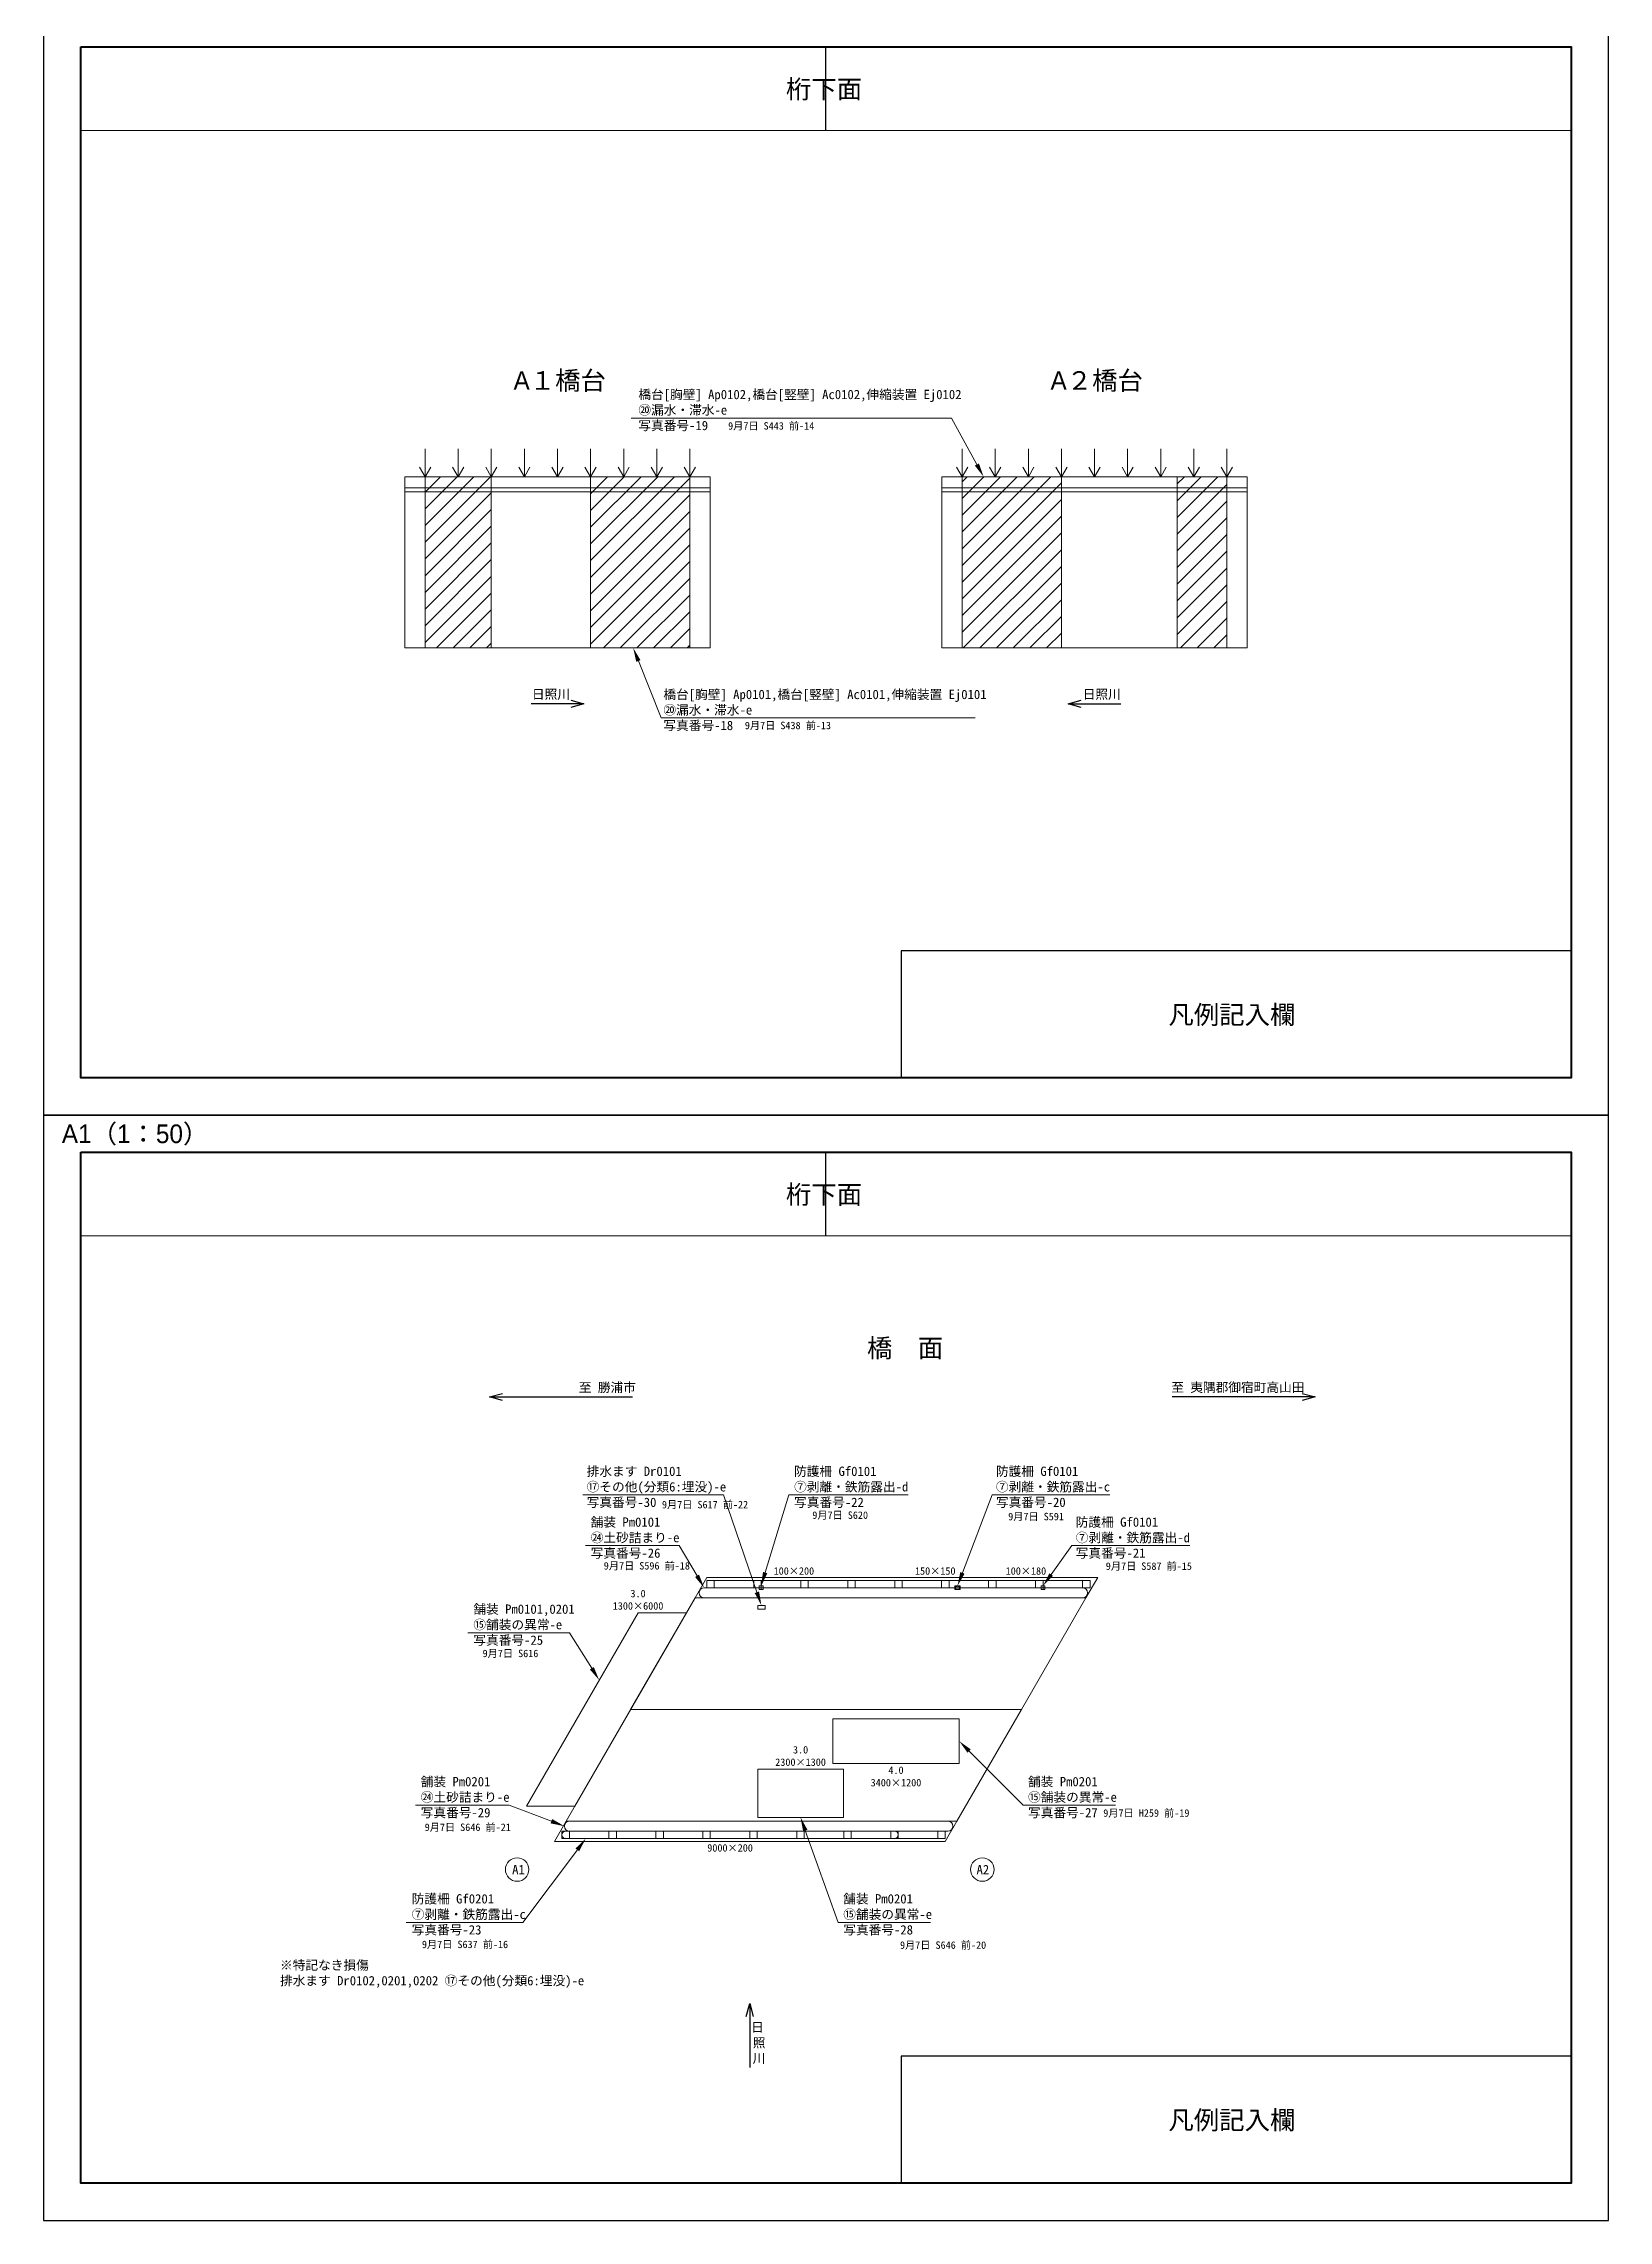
# Model space of a CAD drawing. Header units: millimetres. Extents: x 518650 to 560700, y 150326 to 246223.
# Drawn here: x 518650 to 560700, y 150326 to 208817 of the extents above; entities that cross this region are included whole.
import ezdxf
from ezdxf import colors
from ezdxf.entities.mleader import LeaderData, LeaderLine
from ezdxf.math import Vec2, Vec3

# ---------------------------------------------------------------- set-up
doc = ezdxf.new("R2010")
doc.units = ezdxf.units.MM
doc.linetypes.add('DASHED', pattern=[19.05, 12.7, -6.35])
doc.layers.get('Defpoints').update_dxf_attribs({"color": 4})
for name, color, linetype, lineweight in [('D-DCR-HCH1', 7, 'Continuous', 13), ('D-STR', 1, 'Continuous', 13), ('D-STR-HTXT', 7, 'Continuous', 13), ('D-STR-TXT', 7, 'Continuous', 13), ('D-TTL', 2, 'Continuous', 140), ('枠', 7, 'Continuous', 13)]:
    doc.layers.add(name, color=color, linetype=linetype, lineweight=lineweight)
doc.styles.add('MSゴシック', font='MS Gothic.ttf')
doc.styles.add('MtXpl__', font='MS PGothic.ttf')
doc.styles.get("Standard").update_dxf_attribs({"font": 'arial.ttf'})

# ---------------------------------------------------------------- blocks, each defined once
blk = doc.blocks.new('_Open30')
at = {"color": 0, "linetype": 'ByBlock', "lineweight": -2}
for p, q in [((-1, 0.27), (0, 0)), ((0, 0), (-1, -0.27)), ((0, 0), (-1, 0))]:
    blk.add_line(p, q, dxfattribs=at)

msp = doc.modelspace()

# ---------------------------------------------------------------- hatches: boundary and pattern name
at = {"layer": 'D-DCR-HCH1'}
h = msp.add_hatch(dxfattribs=at)
h.set_pattern_fill('ANSI31', color=256, scale=100)
h.set_pattern_definition([(45, (0.23, 6415.74), (-224.5064, 224.5064), [])])
h.paths.add_polyline_path([(530682, 197176), (528904, 197176), (528904, 192576), (530682, 192576)])
h.paths.add_polyline_path([(536017, 197176), (533349, 197176), (533349, 192576), (536017, 192576)])
h = msp.add_hatch(dxfattribs=at)
h.set_pattern_fill('ANSI31', color=256, scale=100)
h.set_pattern_definition([(45, (150.87, 6332.68), (-224.5064, 224.5064), [])])
h.paths.add_polyline_path([(543334, 192576), (546001, 192576), (546001, 197176), (543334, 197176)])
h.paths.add_polyline_path([(549113, 192576), (550447, 192576), (550447, 197176), (549113, 197176)])

# ---------------------------------------------------------------- linework, layer by layer
at = {"layer": 'D-DCR-HCH1', "color": 0}
msp.add_line((547596, 191076), (546182, 191076), dxfattribs=at)
at = {"layer": 'D-DCR-HCH1', "color": 1}
msp.add_line((537933, 167275), (537933, 167375), dxfattribs=at)
at = {"layer": 'D-DCR-HCH1'}
msp.add_line((545508, 167275), (545508, 167375), dxfattribs=at)
at = {"layer": 'D-DCR-HCH1', "color": 0}
for points in [[(528904, 197176), (530682, 197176), (530682, 192576), (528904, 192576)], [(533349, 197176), (536017, 197176), (536017, 192576), (533349, 192576)], [(543334, 197176), (546001, 197176), (546001, 192576), (543334, 192576)], [(550447, 197176), (549113, 197176), (549113, 192576), (550447, 192576)]]:
    msp.add_lwpolyline(points, close=True, dxfattribs=at)
at = {"layer": 'D-DCR-HCH1'}
for points in [[(546571, 167325, -1), (546571, 167055), (536402, 167055, -1), (536402, 167325), (546571, 167325)], [(542951, 161055, -1), (542951, 160785), (532782, 160785, -1), (532782, 161055), (542951, 161055)]]:
    msp.add_lwpolyline(points, format="xyb", dxfattribs=at)
at = {"layer": 'D-DCR-HCH1', "color": 1}
for points in [[(537883, 167275), (537983, 167275), (537983, 167375), (537883, 167375)], [(531625, 161457), (532925, 161457), (535925, 166653), (534625, 166653)], [(539856, 163805), (543256, 163805), (543256, 162605), (539856, 162605)], [(537842, 162455), (540142, 162455), (540142, 161155), (537842, 161155)]]:
    msp.add_lwpolyline(points, close=True, dxfattribs=at)
at = {"layer": 'D-DCR-HCH1'}
for points in [[(543133, 167375), (543283, 167375), (543283, 167275), (543133, 167275)], [(545458, 167275), (545558, 167275), (545558, 167375), (545458, 167375)], [(537840, 166750), (538040, 166750), (538040, 166850), (537840, 166850)]]:
    msp.add_lwpolyline(points, close=True, dxfattribs=at)
at = {"layer": 'D-DCR-HCH1', "linetype": 'DASHED', "ltscale": 3}
msp.add_lwpolyline([(543152, 167363), (543265, 167363), (543265, 167288), (543152, 167288)], close=True, dxfattribs=at)
at = {"layer": 'D-DCR-HCH1'}
msp.add_lwpolyline([(532680, 160585), (541517, 160585, 1), (541517, 160785), (532680, 160785, 1)], format="xyb", close=True, dxfattribs=at)
at = {"layer": 'D-STR', "color": 0}
for p, q in [((528904, 197176), (528904, 197926)), ((529793, 197176), (529793, 197926)), ((530682, 197176), (530682, 197926)), ((531571, 197176), (531571, 197926)), ((532460, 197176), (532460, 197926)), ((533349, 197176), (533349, 197926)), ((534239, 197176), (534239, 197926)), ((535128, 197176), (535128, 197926)), ((536017, 197176), (536017, 197926)), ((543334, 197176), (543334, 197926)), ((544223, 197176), (544223, 197926)), ((545112, 197176), (545112, 197926)), ((546001, 197176), (546001, 197926)), ((546890, 197176), (546890, 197926)), ((547779, 197176), (547779, 197926)), ((548668, 197176), (548668, 197926)), ((549557, 197176), (549557, 197926)), ((550447, 197176), (550447, 197926)), ((528361, 197176), (536561, 197176)), ((528361, 197176), (528361, 192576)), ((536561, 197176), (536561, 192576)), ((550989, 197176), (542789, 197176)), ((542789, 197176), (542789, 192576)), ((550989, 197176), (550989, 192576)), ((528361, 196876), (536561, 196876)), ((528361, 196776), (536561, 196776)), ((550989, 196876), (542789, 196876)), ((550989, 196776), (542789, 196776)), ((528361, 192576), (536561, 192576)), ((550989, 192576), (542789, 192576)), ((536157, 167055), (536475, 167605)), ((536475, 167605), (546975, 167605)), ((546571, 167525), (536671, 167525)), ((536671, 167325), (546571, 167325)), ((546975, 167605), (546657, 167055)), ((534425, 164055), (536157, 167055)), ((536157, 167055), (546657, 167055)), ((546657, 167055), (544925, 164055)), ((532693, 161055), (534425, 164055)), ((534425, 164055), (544925, 164055)), ((544925, 164055), (543193, 161055)), ((532376, 160505), (532693, 161055)), ((532693, 161055), (543193, 161055)), ((543193, 161055), (542876, 160505)), ((532376, 160505), (542876, 160505)), ((532780, 160785), (542680, 160785)), ((542680, 160585), (532780, 160585))]:
    msp.add_line(p, q, dxfattribs=at)
for points in [[(528754, 197436), (528904, 197176), (529054, 197436)], [(529643, 197436), (529793, 197176), (529943, 197436)], [(530532, 197436), (530682, 197176), (530832, 197436)], [(531421, 197436), (531571, 197176), (531721, 197436)], [(532310, 197436), (532460, 197176), (532610, 197436)], [(533199, 197436), (533349, 197176), (533499, 197436)], [(534089, 197436), (534239, 197176), (534389, 197436)], [(534978, 197436), (535128, 197176), (535278, 197436)], [(535867, 197436), (536017, 197176), (536167, 197436)], [(543484, 197436), (543334, 197176), (543184, 197436)], [(544373, 197436), (544223, 197176), (544073, 197436)], [(545262, 197436), (545112, 197176), (544962, 197436)], [(546151, 197436), (546001, 197176), (545851, 197436)], [(547040, 197436), (546890, 197176), (546740, 197436)], [(547929, 197436), (547779, 197176), (547629, 197436)], [(548818, 197436), (548668, 197176), (548518, 197436)], [(549707, 197436), (549557, 197176), (549407, 197436)], [(550597, 197436), (550447, 197176), (550297, 197436)]]:
    msp.add_lwpolyline(points, dxfattribs=at)
for points in [[(536471, 167325), (536671, 167325), (536671, 167525), (536471, 167525)], [(537733, 167325), (537933, 167325), (537933, 167525), (537733, 167525)], [(538996, 167325), (539196, 167325), (539196, 167525), (538996, 167525)], [(540258, 167325), (540458, 167325), (540458, 167525), (540258, 167525)], [(541521, 167325), (541721, 167325), (541721, 167525), (541521, 167525)], [(542783, 167325), (542983, 167325), (542983, 167525), (542783, 167525)], [(544046, 167325), (544246, 167325), (544246, 167525), (544046, 167525)], [(545308, 167325), (545508, 167325), (545508, 167525), (545308, 167525)], [(546571, 167325), (546771, 167325), (546771, 167525), (546571, 167525)], [(532580, 160785), (532780, 160785), (532780, 160585), (532580, 160585)], [(533842, 160785), (534042, 160785), (534042, 160585), (533842, 160585)], [(535105, 160785), (535305, 160785), (535305, 160585), (535105, 160585)], [(536367, 160785), (536567, 160785), (536567, 160585), (536367, 160585)], [(537630, 160785), (537830, 160785), (537830, 160585), (537630, 160585)], [(538892, 160785), (539092, 160785), (539092, 160585), (538892, 160585)], [(540155, 160785), (540355, 160785), (540355, 160585), (540155, 160585)], [(541417, 160785), (541617, 160785), (541617, 160585), (541417, 160585)], [(542680, 160785), (542880, 160785), (542880, 160585), (542680, 160585)]]:
    msp.add_lwpolyline(points, close=True, dxfattribs=at)
at = {"layer": 'D-STR-HTXT', "linetype": 'ByBlock', "lineweight": -2}
for p, q in [((532199, 191076), (531754, 191076)), ((547152, 191076), (547596, 191076))]:
    msp.add_line(p, q, dxfattribs=at)
for points in [[(532818, 191076), (532199, 191076)], [(546532, 191076), (547152, 191076)]]:
    msp.add_lwpolyline(points, dxfattribs=at)
at = {"layer": 'D-STR-TXT'}
for centre in [(531376, 159755), (543876, 159755)]:
    msp.add_circle(centre, 315, dxfattribs=at)
at = {"layer": 'D-TTL', "linetype": 'Continuous'}
for points in [[(519650, 208726), (559700, 208726), (559700, 181026), (519650, 181026)], [(519650, 179026), (559700, 179026), (559700, 151326), (519650, 151326)]]:
    msp.add_lwpolyline(points, close=True, dxfattribs=at)
at = {"layer": 'Defpoints'}
for p, q in [((539675, 206484), (539675, 208726)), ((539675, 176784), (539675, 179026))]:
    msp.add_line(p, q, dxfattribs=at)
at = {"layer": 'Defpoints', "linetype": 'Continuous'}
for points in [[(518650, 180026), (560700, 180026), (560700, 209726), (518650, 209726)], [(518650, 150326), (560700, 150326), (560700, 180026), (518650, 180026)]]:
    msp.add_lwpolyline(points, close=True, dxfattribs=at)
at = {"layer": 'Defpoints'}
for points in [[(541693, 181026), (559700, 181026), (559700, 184441), (541693, 184441)], [(541693, 151326), (559700, 151326), (559700, 154741), (541693, 154741)]]:
    msp.add_lwpolyline(points, close=True, dxfattribs=at)
at = {"layer": '枠'}
for points in [[(519650, 206484), (519650, 181026), (559700, 181026), (559700, 206484)], [(519650, 176784), (519650, 151326), (559700, 151326), (559700, 176784)]]:
    msp.add_lwpolyline(points, close=True, dxfattribs=at)

# ---------------------------------------------------------------- block references
at = {"layer": 'D-STR-HTXT', "lineweight": -2, "xscale": 350, "yscale": 350, "zscale": 350}
msp.add_blockref('_Open30', (533168, 191076), dxfattribs=at)
at = {"layer": 'D-STR-HTXT', "lineweight": -2, "xscale": 350, "yscale": 350, "zscale": 350, "rotation": 180}
msp.add_blockref('_Open30', (546182, 191076), dxfattribs=at)

# ---------------------------------------------------------------- texts
at = {"layer": 'D-STR-HTXT', "style": 'MSゴシック'}
for s, p in [('日照川', (531774, 191210)), ('日照川', (546573, 191210)), ('至 勝浦市', (533033, 172584)), ('至 夷隅郡御宿町高山田', (548952, 172586)), ('日', (537662, 155393)), ('照', (537708, 154976)), ('川', (537705, 154560))]:
    msp.add_text(s, height=250, dxfattribs=at).set_placement(p)
at = {"layer": 'D-STR-HTXT', "char_height": 250, "attachment_point": 7, "style": 'MSゴシック'}
for s, width, heights, insert in [('橋台[胸壁] Ap0102,橋台[竪壁] Ac0102,伸縮装置 Ej0102\\P\\pt2250;⑳漏水・滞水-e\\P\\ptz;写真番号-19', 11582.3, [1572], (534633, 198401)), ('橋台[胸壁] Ap0101,橋台[竪壁] Ac0101,伸縮装置 Ej0101\\P\\pt2250;⑳漏水・滞水-e\\P\\ptz;写真番号-18', 9532.38, [0], (535306, 190342)), ('排水ます Dr0101\\P\\pt2750;⑰その他(分類6:埋没)-e\\P\\ptz;写真番号-30', 4536.57, [0], (533244, 169469)), ('防護柵 Gf0101\\P\\pt2750;⑦剥離・鉄筋露出-c\\P\\ptz;写真番号-20', 4536.57, [0], (544241, 169469)), ('舗装 Pm0101\\P\\pt2750;㉔土砂詰まり-e\\P\\ptz;写真番号-26', 4536.57, [0], (533352, 168104)), ('防護柵 Gf0101\\P\\pt2750;⑦剥離・鉄筋露出-d\\P\\ptz;写真番号-21', 4536.57, [0], (546386, 168104)), ('舗装 Pm0201\\P\\pt2750;㉔土砂詰まり-e\\P\\ptz;写真番号-29', 4536.57, [0], (528785, 161131)), ('防護柵 Gf0201\\P⑦剥離・鉄筋露出-c\\P写真番号-23', 4536.57, [0], (528543, 157982)), ('※特記なき損傷\\P排水ます Dr0102,0201,0202 ⑰その他(分類6:埋没)-e', 12443, [0], (525004, 156578))]:
    msp.add_mtext_dynamic_manual_height_columns(s, width=width, gutter_width=25, heights=heights, dxfattribs=dict(at, insert=insert))
at = {"layer": 'D-STR-HTXT', "color": 1, "char_height": 250, "attachment_point": 7, "style": 'MSゴシック'}
for s, insert in [('防護柵 Gf0101\\P\\pt2750;⑦剥離・鉄筋露出-d\\P\\ptz;写真番号-22', (538818, 169469)), ('舗装 Pm0101,0201\\P\\pt2750;⑮舗装の異常-e\\P\\ptz;写真番号-25', (530200, 165765)), ('舗装 Pm0201\\P⑮舗装の異常-e\\P写真番号-27', (545104, 161131)), ('舗装 Pm0201\\P⑮舗装の異常-e\\P写真番号-28', (540139, 157982))]:
    msp.add_mtext_dynamic_manual_height_columns(s, width=4536.57, gutter_width=25, heights=[0], dxfattribs=dict(at, insert=insert))
at = {"layer": 'D-STR-TXT'}
for s, height, style, p in [('桁下面', 500, 'MtXpl__', (538599, 207342)), ('A１橋台', 500, 'MtXpl__', (531279, 199513)), ('A２橋台', 500, 'MtXpl__', (545708, 199513)), ('桁下面', 500, 'MtXpl__', (538599, 177642)), ('橋\u3000面', 500, 'MtXpl__', (540777, 173517)), ('A1', 250, 'MSゴシック', (531242, 159630)), ('A2', 250, 'MSゴシック', (543720, 159630))]:
    msp.add_text(s, height=height, dxfattribs=dict(at, style=style)).set_placement(p)
at = {"layer": 'D-STR-TXT', "color": 1, "char_height": 200, "attachment_point": 5, "style": 'MSゴシック'}
for s, insert in [('100×200', (538812, 167775)), ('3.0\\P1300×6000', (534625, 167003)), ('3.0\\P2300×1300', (538992, 162805)), ('4.0\\P3400×1200', (541556, 162255))]:
    msp.add_mtext_dynamic_manual_height_columns(s, width=4536.57, gutter_width=25, heights=[0], dxfattribs=dict(at, insert=insert))
at = {"layer": 'D-STR-TXT', "char_height": 200, "attachment_point": 5, "style": 'MSゴシック'}
for s, insert in [('150×150', (542611, 167775)), ('100×180', (545047, 167775)), ('9000×200', (537098, 160335))]:
    msp.add_mtext_dynamic_manual_height_columns(s, width=4536.57, gutter_width=25, heights=[0], dxfattribs=dict(at, insert=insert))
at = {"layer": 'Defpoints', "style": 'MtXpl__'}
for s, p in [('凡例記入欄', (548876, 182474)), ('A1（1：50）', (519142, 179273)), ('凡例記入欄', (548876, 152774))]:
    msp.add_text(s, height=500, dxfattribs=at).set_placement(p)
at = {"layer": 'Defpoints', "char_height": 200, "attachment_point": 7, "style": 'MSゴシック'}
for s, insert in [('\\A1;9月7日 {\\A0;S443 前-14}', (537045, 198421)), ('\\A1;9月7日 {\\A0;S438 前-13}', (537495, 190372)), ('\\A1;9月7日 {\\A0;S617 前-22}', (535267, 169437)), ('\\A1;9月7日 {\\A0;S620}', (539307, 169154)), ('\\A1;9月7日 {\\A0;S591}', (544571, 169117)), ('\\A1;9月7日 {\\A0;S596 前-18}', (533704, 167793)), ('\\A1;9月7日 {\\A0;S587 前-15}', (547193, 167784)), ('\\A1;9月7日 {\\A0;S616}', (530448, 165439)), ('\\A1;9月7日 {\\A0;S646 前-21}', (528892, 160768)), ('\\A1;9月7日 {\\A0;H259 前-19}', (547126, 161151)), ('\\A1;9月7日 {\\A0;S637 前-16}', (528818, 157621)), ('\\A1;9月7日 {\\A0;S646 前-20}', (541664, 157602))]:
    msp.add_mtext_dynamic_manual_height_columns(s, width=4536.57, gutter_width=25, heights=[0], dxfattribs=dict(at, insert=insert))

# ---------------------------------------------------------------- leaders
at = {"layer": 'D-STR-HTXT'}
ml = msp.add_multileader_mtext('Standard', dxfattribs=at)
ml.set_content('')
ml.set_leader_properties(color=256, linetype='ByLayer', lineweight=13)
ml.build(insert=Vec2(0, 0))
ml.multileader.update_dxf_attribs({"text_left_attachment_type": 8, "text_right_attachment_type": 5, "dogleg_length": 5000, "arrow_head_size": 375})
ctx = ml.context
ctx.base_point, ctx.char_height, ctx.arrow_head_size, ctx.landing_gap_size, ctx.plane_origin = Vec3(534436, 198755), 100, 375, 1, Vec3(547154, 197887)
ctx.left_attachment, ctx.right_attachment = 8, 5
notes = []
notes.append((ctx, [(0, (1, 1, 0), (543044, 198755), (-1, 0), 8608, [(0, [(543910, 197176)], 0, [])])]))
ctx.mtext, ml.multileader.dxf.content_type = None, 0
ml = msp.add_multileader_mtext('Standard', dxfattribs=at)
ml.set_content('')
ml.set_leader_properties(color=256, linetype='ByLayer', lineweight=13)
ml.build(insert=Vec2(0, 0))
ml.multileader.update_dxf_attribs({"text_left_attachment_type": 8, "text_right_attachment_type": 5, "dogleg_length": 5000, "arrow_head_size": 375})
ctx = ml.context
ctx.base_point, ctx.char_height, ctx.arrow_head_size, ctx.landing_gap_size, ctx.plane_origin = Vec3(543683, 190696), 100, 375, 1, Vec3(531135, 189829)
ctx.left_attachment, ctx.right_attachment = 8, 5
notes.append((ctx, [(0, (1, 1, 0), (535246, 190696), (1, 0), 8437, [(0, [(534495, 192576)], 0, [])])]))
ctx.mtext, ml.multileader.dxf.content_type = None, 0
ml = msp.add_multileader_mtext('Standard', dxfattribs=at)
ml.set_content('')
ml.set_leader_properties()
ml.set_arrow_properties(name='OPEN30')
ml.build(insert=Vec2(0, 0))
ml.multileader.update_dxf_attribs({"text_left_attachment_type": 6, "text_right_attachment_type": 6, "dogleg_length": 2000, "arrow_head_size": 350})
ctx = ml.context
ctx.base_point, ctx.char_height, ctx.arrow_head_size, ctx.landing_gap_size, ctx.plane_origin, ctx.plane_x_axis, ctx.plane_y_axis = Vec3(534475, 172455), 84, 350, 2.8, Vec3(525444, 176416), Vec3(-1, 0), Vec3(0, -1)
ctx.left_attachment, ctx.right_attachment = 6, 6
notes.append((ctx, [(0, (1, 1, 0), (531601, 172455), (1, 0), 2874, [(0, [(530631, 172455)], 0, [])])]))
ctx.mtext, ml.multileader.dxf.content_type = None, 0
ml = msp.add_multileader_mtext('Standard', dxfattribs=at)
ml.set_content('')
ml.set_leader_properties()
ml.set_arrow_properties(name='OPEN30')
ml.build(insert=Vec2(0, 0))
ml.multileader.update_dxf_attribs({"text_left_attachment_type": 6, "text_right_attachment_type": 6, "dogleg_length": 2000, "arrow_head_size": 350})
ctx = ml.context
ctx.base_point, ctx.char_height, ctx.arrow_head_size, ctx.landing_gap_size, ctx.plane_origin, ctx.plane_x_axis, ctx.plane_y_axis = Vec3(548975, 172455), 84, 350, 2.8, Vec3(558006, 176416), Vec3(-1, 0), Vec3(0, -1)
ctx.left_attachment, ctx.right_attachment = 6, 6
notes.append((ctx, [(0, (1, 1, 0), (551849, 172455), (-1, 0), 2874, [(0, [(552818, 172455)], 0, [])])]))
ctx.mtext, ml.multileader.dxf.content_type = None, 0
ml = msp.add_multileader_mtext('Standard', dxfattribs=at)
ml.set_content('')
ml.set_leader_properties(color=256, linetype='ByLayer', lineweight=13)
ml.build(insert=Vec2(0, 0))
ml.multileader.update_dxf_attribs({"text_left_attachment_type": 8, "text_right_attachment_type": 5, "dogleg_length": 5000, "arrow_head_size": 375})
ctx = ml.context
ctx.base_point, ctx.char_height, ctx.arrow_head_size, ctx.landing_gap_size, ctx.plane_origin = Vec3(533142, 169822), 100, 375, 1, Vec3(541472, 168955)
ctx.left_attachment, ctx.right_attachment = 8, 5
notes.append((ctx, [(0, (1, 1, 0), (536919, 169822), (-1, 0), 3778, [(0, [(537940, 166850)], 0, [])])]))
ctx.mtext, ml.multileader.dxf.content_type = None, 0
at = {"layer": 'D-STR-HTXT', "color": 1}
ml = msp.add_multileader_mtext('Standard', dxfattribs=at)
ml.set_content('')
ml.set_leader_properties(color=256, linetype='ByLayer', lineweight=13)
ml.build(insert=Vec2(0, 0))
ml.multileader.update_dxf_attribs({"text_left_attachment_type": 8, "text_right_attachment_type": 5, "dogleg_length": 3205, "arrow_head_size": 375})
ctx = ml.context
ctx.base_point, ctx.char_height, ctx.arrow_head_size, ctx.plane_origin = Vec3(541880, 169822), 200, 375, Vec3(530345, 168955)
ctx.left_attachment, ctx.right_attachment = 8, 5
notes.append((ctx, [(0, (1, 1, 0), (538676, 169822), (1, 0), 3205, [(0, [(537933, 167375)], 0, [])])]))
ctx.mtext, ml.multileader.dxf.content_type = None, 0
at = {"layer": 'D-STR-HTXT'}
ml = msp.add_multileader_mtext('Standard', dxfattribs=at)
ml.set_content('')
ml.set_leader_properties(color=256, linetype='ByLayer', lineweight=13)
ml.build(insert=Vec2(0, 0))
ml.multileader.update_dxf_attribs({"text_left_attachment_type": 8, "text_right_attachment_type": 5, "dogleg_length": 5000, "arrow_head_size": 375})
ctx = ml.context
ctx.base_point, ctx.char_height, ctx.arrow_head_size, ctx.landing_gap_size, ctx.plane_origin = Vec3(547302, 169822), 100, 375, 1, Vec3(535808, 168955)
ctx.left_attachment, ctx.right_attachment = 8, 5
notes.append((ctx, [(0, (1, 1, 0), (544138, 169822), (1, 0), 3164, [(0, [(543208, 167375)], 0, [])])]))
ctx.mtext, ml.multileader.dxf.content_type = None, 0
ml = msp.add_multileader_mtext('Standard', dxfattribs=at)
ml.set_content('')
ml.set_leader_properties(color=256, linetype='ByLayer', lineweight=13)
ml.build(insert=Vec2(0, 0))
ml.multileader.update_dxf_attribs({"text_left_attachment_type": 8, "text_right_attachment_type": 5, "dogleg_length": 5000, "arrow_head_size": 375})
ctx = ml.context
ctx.base_point, ctx.char_height, ctx.arrow_head_size, ctx.landing_gap_size, ctx.plane_origin = Vec3(533210, 168457), 100, 375, 1, Vec3(540281, 167590)
ctx.left_attachment, ctx.right_attachment = 8, 5
notes.append((ctx, [(0, (1, 1, 0), (535728, 168457), (-1, 0), 2519, [(0, [(536402, 167325)], 0, [])])]))
ctx.mtext, ml.multileader.dxf.content_type = None, 0
ml = msp.add_multileader_mtext('Standard', dxfattribs=at)
ml.set_content('')
ml.set_leader_properties(color=256, linetype='ByLayer', lineweight=13)
ml.build(insert=Vec2(0, 0))
ml.multileader.update_dxf_attribs({"text_left_attachment_type": 8, "text_right_attachment_type": 5, "dogleg_length": 5000, "arrow_head_size": 375})
ctx = ml.context
ctx.base_point, ctx.char_height, ctx.arrow_head_size, ctx.landing_gap_size, ctx.plane_origin = Vec3(549448, 168457), 100, 375, 1, Vec3(537953, 167590)
ctx.left_attachment, ctx.right_attachment = 8, 5
notes.append((ctx, [(0, (1, 1, 0), (546284, 168457), (1, 0), 3164, [(0, [(545508, 167375)], 0, [])])]))
ctx.mtext, ml.multileader.dxf.content_type = None, 0
at = {"layer": 'D-STR-HTXT', "color": 1}
ml = msp.add_multileader_mtext('Standard', dxfattribs=at)
ml.set_content('')
ml.set_leader_properties(color=256, linetype='ByLayer', lineweight=13)
ml.build(insert=Vec2(0, 0))
ml.multileader.update_dxf_attribs({"text_left_attachment_type": 8, "text_right_attachment_type": 5, "dogleg_length": 5000, "arrow_head_size": 375})
ctx = ml.context
ctx.base_point, ctx.char_height, ctx.arrow_head_size, ctx.landing_gap_size, ctx.plane_origin = Vec3(530053, 166118), 100, 375, 1, Vec3(537339, 165251)
ctx.left_attachment, ctx.right_attachment = 8, 5
notes.append((ctx, [(0, (1, 1, 0), (532787, 166118), (-1, 0), 2733, [(0, [(533581, 164845)], 0, [])])]))
ctx.mtext, ml.multileader.dxf.content_type = None, 0
ml = msp.add_multileader_mtext('Standard', dxfattribs=at)
ml.set_content('')
ml.set_leader_properties(color=256, linetype='ByLayer', lineweight=13)
ml.build(insert=Vec2(0, 0))
ml.multileader.update_dxf_attribs({"text_left_attachment_type": 8, "text_right_attachment_type": 5, "dogleg_length": 5000, "arrow_head_size": 375})
ctx = ml.context
ctx.base_point, ctx.char_height, ctx.arrow_head_size, ctx.landing_gap_size, ctx.plane_origin = Vec3(547450, 161485), 100, 375, 1, Vec3(536641, 160617)
ctx.left_attachment, ctx.right_attachment = 8, 5
notes.append((ctx, [(0, (1, 1, 0), (544971, 161485), (1, 0), 2479, [(0, [(543256, 163205)], 0, [])])]))
ctx.mtext, ml.multileader.dxf.content_type = None, 0
at = {"layer": 'D-STR-HTXT'}
ml = msp.add_multileader_mtext('Standard', dxfattribs=at)
ml.set_content('')
ml.set_leader_properties(color=256, linetype='ByLayer', lineweight=13)
ml.build(insert=Vec2(0, 0))
ml.multileader.update_dxf_attribs({"text_left_attachment_type": 8, "text_right_attachment_type": 5, "dogleg_length": 5000, "arrow_head_size": 375})
ctx = ml.context
ctx.base_point, ctx.char_height, ctx.arrow_head_size, ctx.landing_gap_size, ctx.plane_origin = Vec3(528642, 161485), 100, 375, 1, Vec3(535713, 160617)
ctx.left_attachment, ctx.right_attachment = 8, 5
notes.append((ctx, [(0, (1, 1, 0), (531160, 161485), (-1, 0), 2519, [(0, [(532647, 160920)], 0, [])])]))
ctx.mtext, ml.multileader.dxf.content_type = None, 0
at = {"layer": 'D-STR-HTXT', "color": 1}
ml = msp.add_multileader_mtext('Standard', dxfattribs=at)
ml.set_content('')
ml.set_leader_properties(color=256, linetype='ByLayer', lineweight=13)
ml.build(insert=Vec2(0, 0))
ml.multileader.update_dxf_attribs({"text_left_attachment_type": 8, "text_right_attachment_type": 5, "dogleg_length": 5000, "arrow_head_size": 375})
ctx = ml.context
ctx.base_point, ctx.char_height, ctx.arrow_head_size, ctx.landing_gap_size, ctx.plane_origin = Vec3(542485, 158335), 100, 375, 1, Vec3(531676, 157468)
ctx.left_attachment, ctx.right_attachment = 8, 5
notes.append((ctx, [(0, (1, 1, 0), (540006, 158335), (1, 0), 2479, [(0, [(538992, 161155)], 0, [])])]))
ctx.mtext, ml.multileader.dxf.content_type = None, 0
at = {"layer": 'D-STR-HTXT'}
ml = msp.add_multileader_mtext('Standard', dxfattribs=at)
ml.set_content('')
ml.set_leader_properties(color=256, linetype='ByLayer', lineweight=13)
ml.build(insert=Vec2(0, 0))
ml.multileader.update_dxf_attribs({"text_left_attachment_type": 8, "text_right_attachment_type": 5, "dogleg_length": 5000, "arrow_head_size": 375})
ctx = ml.context
ctx.base_point, ctx.char_height, ctx.arrow_head_size, ctx.landing_gap_size, ctx.plane_origin = Vec3(528396, 158335), 100, 375, 1, Vec3(537163, 157468)
ctx.left_attachment, ctx.right_attachment = 8, 5
notes.append((ctx, [(0, (1, 1, 0), (531532, 158335), (-1, 0), 3137, [(0, [(533219, 160585)], 0, [])])]))
ctx.mtext, ml.multileader.dxf.content_type = None, 0
ml = msp.add_multileader_mtext('Standard', dxfattribs=at)
ml.set_content('')
ml.set_leader_properties()
ml.set_arrow_properties(name='OPEN30')
ml.build(insert=Vec2(0, 0))
ml.multileader.update_dxf_attribs({"text_left_attachment_type": 6, "text_right_attachment_type": 6, "dogleg_length": 2000, "arrow_head_size": 350})
ctx = ml.context
ctx.base_point, ctx.char_height, ctx.arrow_head_size, ctx.landing_gap_size, ctx.plane_origin, ctx.plane_x_axis, ctx.plane_y_axis = Vec3(537626, 154441), 84, 350, 2.8, Vec3(541586, 161343), Vec3(0, 1), Vec3(-1, 0)
ctx.left_attachment, ctx.right_attachment = 6, 6
notes.append((ctx, [(0, (1, 1, 0), (537626, 155185), (0, -1), 745, [(0, [(537626, 156155)], 0, [])])]))
ctx.mtext, ml.multileader.dxf.content_type = None, 0
for ctx, leaders in notes:
    for number, flags, end, landing, length, lines in leaders:
        leader = LeaderData()
        leader.index, (leader.has_last_leader_line, leader.has_dogleg_vector, leader.attachment_direction) = number, flags
        leader.last_leader_point, leader.dogleg_vector, leader.dogleg_length = Vec3(end), Vec3(landing), length
        for number, points, colour, breaks in lines:
            line = LeaderLine()
            line.index, line.vertices, line.color, line.breaks = number, Vec3.list(points), colors.encode_raw_color(colour), breaks
            leader.lines.append(line)
        ctx.leaders.append(leader)

doc.saveas('drawing.dxf')
